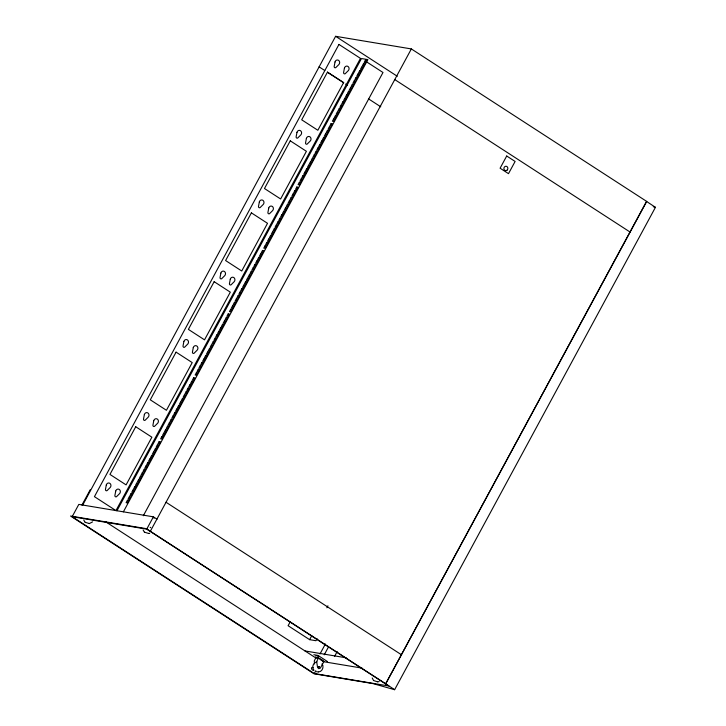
<?xml version="1.0" encoding="UTF-8"?>
<svg xmlns="http://www.w3.org/2000/svg" width="726" height="726" viewBox="0 0 726 726"><rect width="100%" height="100%" fill="white"/><g stroke="black" fill="none" stroke-linecap="round" stroke-linejoin="round"><path stroke-width="1.09" d="M318.705 667.058L319.222 666.731M82.501 505.423L335.612 36.3L411.352 48.932L646.721 201.438L385.697 683.774L394.626 689.7L655.442 207.327L646.521 201.411L385.697 683.774L146.307 528.655L70.558 516.023L313.986 673.755L372.955 683.593L394.626 689.7M320.012 653.944L325.393 643.98M72.164 516.694L146.725 529.136L388.818 685.997L314.258 673.556L72.164 516.694L78.816 504.388L153.386 516.83L157.025 519.181M81.92 505.096L90.287 489.623M116.959 510.768L361.475 58.543L367.882 59.614L123.375 511.839M143.321 515.75L382.992 72.491L366.149 61.574M146.725 529.136L153.386 516.83M150.336 531.269L411.352 48.932M290.264 621.728L288.104 625.712L309.621 639.66L316.037 640.731L317.117 638.735M309.621 639.66L311.781 635.677M326.863 607.78L327.934 605.793M315.81 656.331L316.1 655.787M317.434 658.01L317.825 657.284L318.351 657.974M318.233 658.228L316.69 661.713L317.561 667.421L318.75 668.7L320.329 668.147L324.005 661.386L318.623 657.892L315.973 657.457L314.276 660.959L314.603 664M324.223 654.816L328.542 646.848M314.258 673.556L315.792 670.715M322.562 660.805L322.816 660.152M334.505 656.531L337.2 651.549M92.556 521.903L89.316 523.573M319.059 666.777L318.85 667.366M379.181 681.569L377.865 681.85M149.656 533.292L148.649 533.465M316.863 661.813C313.124 662.33 311.499 667.421 313.904 670.189M318.968 666.522L318.696 667.53M318.532 671.949C322.344 671.786 324.313 666.731 322.081 663.8M316.445 671.704L318.278 671.958M373.681 680.561L377.611 681.85M89.38 523.573L85.142 522.284M148.712 533.465L144.465 532.185M317.616 657.965L318.197 658.092M304.993 650.941L346.175 657.81M313.85 654.725L317.997 655.424L327.508 661.577M323.134 661.622L362.083 668.12M653.273 206.719L655.442 207.327M313.124 667.602C310.247 666.404 311.381 670.515 313.732 670.479M318.469 658.183L322.525 660.633M154.393 518.037L153.821 518.028M150.137 527.276L150.763 527.666M335.612 36.3L397.294 76.275M394.772 79.588L630.132 232.093M319.086 66.837L324.776 70.522M327.626 72.373L343.761 82.818M345.658 84.053L347.554 85.287M368.436 98.809L380.769 106.804M166.036 502.265L401.496 654.779M320.928 659.97L322.725 661.132M105.678 521.794L316.373 658.31M372.211 677.966L373.491 680.371M143.086 529.926L144.274 531.995M83.753 520.025L84.942 522.094M106.305 484.959L105.451 489.56A1.234 1.098 -80.5 0 0 107.076 490.613L110.207 487.491A2.659 2.36 -80.5 0 0 109.826 483.325A2.659 2.36 -80.5 0 0 106.305 484.959M115.724 491.066L114.862 495.658A1.234 1.098 -80.5 0 0 116.487 496.711L119.618 493.589A2.659 2.36 -80.5 0 0 119.236 489.424A2.659 2.36 -80.5 0 0 115.724 491.066M144.356 414.591L143.494 419.192A1.234 1.098 -80.5 0 0 145.127 420.245L148.249 417.114A2.659 2.36 -80.5 0 0 147.877 412.949A2.659 2.36 -80.5 0 0 144.356 414.591M153.767 420.69L152.914 425.291A1.234 1.098 -80.5 0 0 154.538 426.344L157.669 423.213A2.659 2.36 -80.5 0 0 157.288 419.047A2.659 2.36 -80.5 0 0 153.767 420.69M183.859 341.529L183.006 346.13A1.234 1.098 -80.5 0 0 184.631 347.182L187.762 344.051A2.659 2.36 -80.5 0 0 187.381 339.886A2.659 2.36 -80.5 0 0 183.859 341.529M193.27 347.627L192.417 352.228A1.234 1.098 -80.5 0 0 194.042 353.281L197.173 350.15A2.659 2.36 -80.5 0 0 196.791 345.984A2.659 2.36 -80.5 0 0 193.27 347.627M220.867 273.076L220.014 277.677A1.234 1.098 -80.5 0 0 221.639 278.73L224.77 275.608A2.659 2.36 -80.5 0 0 224.388 271.442A2.659 2.36 -80.5 0 0 220.867 273.076M230.287 279.183L229.425 283.775A1.234 1.098 -80.5 0 0 231.049 284.828L234.18 281.706A2.659 2.36 -80.5 0 0 233.799 277.541A2.659 2.36 -80.5 0 0 230.287 279.183M259.336 201.937L258.474 206.538A1.234 1.098 -80.5 0 0 260.108 207.591L263.229 204.469A2.659 2.36 -80.5 0 0 262.857 200.294A2.659 2.36 -80.5 0 0 259.336 201.937M268.747 208.044L267.894 212.636A1.234 1.098 -80.5 0 0 269.518 213.689L272.649 210.567A2.659 2.36 -80.5 0 0 272.268 206.402A2.659 2.36 -80.5 0 0 268.747 208.044M296.97 132.341L296.108 136.933A1.234 1.098 -80.5 0 0 297.742 137.985L300.863 134.864A2.659 2.36 -80.5 0 0 300.491 130.698A2.659 2.36 -80.5 0 0 296.97 132.341M306.381 138.439L305.528 143.04A1.234 1.098 -80.5 0 0 307.152 144.093L310.283 140.962A2.659 2.36 -80.5 0 0 309.902 136.797A2.659 2.36 -80.5 0 0 306.381 138.439M335.022 61.964L334.16 66.565A1.234 1.098 -80.5 0 0 335.784 67.618L338.915 64.496A2.659 2.36 -80.5 0 0 338.534 60.322A2.659 2.36 -80.5 0 0 335.022 61.964M344.433 68.062L343.579 72.664A1.234 1.098 -80.5 0 0 345.204 73.716L348.335 70.594A2.659 2.36 -80.5 0 0 347.954 66.429A2.659 2.36 -80.5 0 0 344.433 68.062M338.951 44.431L94.434 496.657L115.951 510.596L360.468 58.379L338.951 44.431M135.735 426.743L109.953 474.423L126.097 484.886L151.879 437.197L135.735 426.743M176.073 352.146L150.291 399.826L166.435 410.281L192.218 362.601L176.073 352.146M214.161 281.697L188.379 329.377L204.523 339.841L230.305 292.151L214.161 281.697M251.387 212.863L225.605 260.543L241.74 271.007L267.522 223.318L251.387 212.863M290.264 140.835L264.482 188.524L280.626 198.978L306.408 151.298L290.264 140.835M327.48 72.119L301.698 119.808L317.843 130.263L343.625 82.573L327.48 72.119M127.377 500.386L126.124 502.691L127.331 502.891L128.575 500.586L127.377 500.386M129.237 496.938L127.994 499.252L129.192 499.452L130.444 497.138L129.237 496.938M131.097 493.489L129.854 495.794L131.052 495.994L132.304 493.689L131.097 493.489M132.985 490.005L131.742 492.31L132.94 492.509L134.192 490.204L132.985 490.005M134.855 486.556L133.602 488.87L134.809 489.07L136.052 486.756L134.855 486.556M136.715 483.108L135.463 485.413L136.669 485.612L137.913 483.307L136.715 483.108M138.602 479.623L137.35 481.928L138.557 482.128L139.8 479.822L138.602 479.623M140.472 476.174L139.22 478.479L140.427 478.688L141.67 476.374L140.472 476.174M142.323 472.717L141.08 475.031L142.278 475.231L143.53 472.925L142.323 472.717M144.22 469.241L142.968 471.546L144.175 471.746L145.418 469.441L144.22 469.241M146.08 465.793L144.837 468.098L146.035 468.297L147.287 465.992L146.08 465.793M147.941 462.335L146.688 464.649L147.895 464.849L149.139 462.535L147.941 462.335M149.828 458.859L148.585 461.164L149.783 461.364L151.035 459.059L149.828 458.859M151.698 455.411L150.445 457.716L151.652 457.915L152.896 455.61L151.698 455.411M153.558 451.953L152.306 454.258L153.513 454.467L154.756 452.153L153.558 451.953M155.446 448.477L154.193 450.782L155.4 450.982L156.644 448.677L155.446 448.477M157.306 445.029L156.063 447.334L157.261 447.534L158.513 445.229L157.306 445.029M159.166 441.571L157.923 443.876L159.121 444.076L160.373 441.771L159.166 441.571M161.889 436.553L160.646 438.858L161.844 439.058L163.096 436.753L161.889 436.553M163.758 433.104L162.506 435.418L163.713 435.618L164.956 433.304L163.758 433.104M165.61 429.656L164.366 431.961L165.564 432.161L166.817 429.856L165.61 429.656M167.506 426.171L166.254 428.476L167.461 428.676L168.704 426.371L167.506 426.171M169.367 422.723L168.123 425.028L169.321 425.236L170.574 422.922L169.367 422.723M171.227 419.265L169.984 421.579L171.182 421.779L172.434 419.474L171.227 419.265M173.115 415.789L171.871 418.094L173.069 418.294L174.322 415.989L173.115 415.789M174.984 412.341L173.732 414.646L174.939 414.855L176.182 412.54L174.984 412.341M176.845 408.883L175.592 411.197L176.799 411.397L178.042 409.083L176.845 408.883M178.732 405.407L177.48 407.713L178.687 407.912L179.93 405.607L178.732 405.407M180.593 401.959L179.349 404.264L180.556 404.464L181.799 402.159L180.593 401.959M182.453 398.501L181.21 400.816L182.407 401.015L183.66 398.701L182.453 398.501M184.34 395.026L183.097 397.331L184.295 397.53L185.547 395.225L184.34 395.026M186.21 391.577L184.967 393.882L186.165 394.082L187.417 391.777L186.21 391.577M188.07 388.12L186.818 390.425L188.025 390.633L189.268 388.319L188.07 388.12M189.958 384.644L188.715 386.949L189.913 387.149L191.165 384.844L189.958 384.644M191.827 381.195L190.575 383.5L191.782 383.7L193.025 381.395L191.827 381.195M193.679 377.738L192.435 380.043L193.642 380.243L194.886 377.937L193.679 377.738M196.401 372.719L195.158 375.024L196.356 375.224L197.608 372.919L196.401 372.719M198.271 369.271L197.018 371.585L198.225 371.785L199.469 369.47L198.271 369.271M200.131 365.813L198.879 368.127L200.086 368.327L201.329 366.022L200.131 365.813M202.019 362.338L200.766 364.643L201.973 364.842L203.216 362.537L202.019 362.338M203.888 358.889L202.636 361.194L203.843 361.403L205.086 359.089L203.888 358.889M205.739 355.431L204.496 357.746L205.694 357.945L206.946 355.64L205.739 355.431M207.636 351.956L206.384 354.261L207.591 354.46L208.834 352.155L207.636 351.956M209.496 348.507L208.253 350.812L209.451 351.012L210.703 348.707L209.496 348.507M211.357 345.05L210.104 347.364L211.311 347.563L212.555 345.249L211.357 345.05M213.244 341.574L212.001 343.879L213.199 344.079L214.451 341.774L213.244 341.574M215.114 338.125L213.861 340.43L215.068 340.63L216.312 338.325L215.114 338.125M216.974 334.668L215.722 336.973L216.929 337.182L218.172 334.868L216.974 334.668M218.862 331.192L217.609 333.497L218.816 333.697L220.06 331.392L218.862 331.192M220.722 327.744L219.479 330.049L220.677 330.248L221.929 327.943L220.722 327.744M222.583 324.286L221.339 326.591L222.537 326.791L223.789 324.486L222.583 324.286M224.47 320.81L223.227 323.115L224.425 323.315L225.677 321.01L224.47 320.81M226.34 317.362L225.096 319.667L226.294 319.867L227.547 317.561L226.34 317.362M228.2 313.904L226.948 316.209L228.155 316.409L229.398 314.104L228.2 313.904M230.714 309.267L229.461 311.581L230.668 311.781L231.912 309.467L230.714 309.267M232.574 305.827L231.331 308.133L232.529 308.332L233.781 306.027L232.574 305.827M234.434 302.37L233.191 304.675L234.389 304.875L235.641 302.57L234.434 302.37M236.322 298.885L235.079 301.19L236.277 301.399L237.529 299.085L236.322 298.885M238.192 295.446L236.939 297.751L238.146 297.95L239.389 295.645L238.192 295.446M240.052 291.988L238.8 294.293L240.007 294.493L241.25 292.188L240.052 291.988M241.94 288.503L240.687 290.808L241.894 291.008L243.137 288.703L241.94 288.503M243.809 285.055L242.557 287.369L243.764 287.569L245.007 285.264L243.809 285.055M245.66 281.606L244.417 283.911L245.615 284.111L246.867 281.806L245.66 281.606M247.557 278.122L246.305 280.427L247.512 280.626L248.755 278.321L247.557 278.122M249.417 274.673L248.174 276.987L249.372 277.187L250.624 274.873L249.417 274.673M251.278 271.225L250.025 273.53L251.232 273.729L252.476 271.424L251.278 271.225M253.165 267.74L251.922 270.045L253.12 270.244L254.372 267.939L253.165 267.74M255.035 264.291L253.782 266.596L254.989 266.805L256.233 264.491L255.035 264.291M256.895 260.834L255.643 263.148L256.85 263.347L258.093 261.042L256.895 260.834M258.783 257.358L257.53 259.663L258.737 259.863L259.981 257.558L258.783 257.358M260.643 253.909L259.4 256.214L260.598 256.414L261.85 254.109L260.643 253.909M262.503 250.452L261.26 252.766L262.458 252.966L263.71 250.651L262.503 250.452M265.017 245.824L263.774 248.129L264.972 248.328L266.224 246.023L265.017 245.824M266.887 242.375L265.634 244.68L266.841 244.88L268.085 242.575L266.887 242.375M268.738 238.918L267.495 241.223L268.702 241.422L269.945 239.117L268.738 238.918M270.635 235.442L269.382 237.747L270.589 237.946L271.833 235.641L270.635 235.442M272.495 231.993L271.252 234.298L272.45 234.498L273.702 232.193L272.495 231.993M274.355 228.536L273.112 230.841L274.31 231.04L275.562 228.735L274.355 228.536M276.243 225.051L275 227.365L276.198 227.565L277.45 225.26L276.243 225.051M278.112 221.611L276.86 223.917L278.067 224.116L279.31 221.811L278.112 221.611M279.973 218.154L278.72 220.459L279.927 220.659L281.171 218.354L279.973 218.154M281.86 214.669L280.608 216.983L281.815 217.183L283.058 214.869L281.86 214.669M283.73 211.23L282.478 213.535L283.685 213.734L284.928 211.429L283.73 211.23M285.581 207.772L284.338 210.077L285.536 210.277L286.788 207.972L285.581 207.772M287.478 204.287L286.225 206.601L287.432 206.801L288.676 204.487L287.478 204.287M289.338 200.848L288.095 203.153L289.293 203.353L290.545 201.048L289.338 200.848M291.199 197.39L289.946 199.695L291.153 199.895L292.397 197.59L291.199 197.39M293.086 193.906L291.843 196.211L293.041 196.419L294.293 194.105L293.086 193.906M294.956 190.457L293.703 192.771L294.91 192.971L296.154 190.666L294.956 190.457M296.816 187.009L295.564 189.314L296.771 189.513L298.014 187.208L296.816 187.009M299.33 182.371L298.077 184.676L299.284 184.876L300.528 182.571L299.33 182.371M301.19 178.923L299.947 181.237L301.145 181.436L302.397 179.122L301.19 178.923M303.051 175.465L301.807 177.779L303.005 177.979L304.258 175.674L303.051 175.465M304.938 171.989L303.695 174.294L304.893 174.494L306.145 172.189L304.938 171.989M306.808 168.541L305.555 170.846L306.762 171.055L308.005 168.741L306.808 168.541M308.668 165.083L307.416 167.397L308.623 167.597L309.866 165.283L308.668 165.083M310.556 161.608L309.303 163.913L310.51 164.112L311.753 161.807L310.556 161.608M312.416 158.159L311.173 160.464L312.38 160.664L313.623 158.359L312.416 158.159M314.276 154.702L313.033 157.016L314.231 157.215L315.483 154.901L314.276 154.702M316.164 151.226L314.921 153.531L316.119 153.731L317.371 151.425L316.164 151.226M318.033 147.777L316.79 150.082L317.988 150.282L319.24 147.977L318.033 147.777M319.894 144.32L318.641 146.625L319.848 146.834L321.092 144.519L319.894 144.32M321.781 140.844L320.538 143.149L321.736 143.349L322.988 141.044L321.781 140.844M323.651 137.395L322.398 139.701L323.605 139.9L324.849 137.595L323.651 137.395M325.502 133.938L324.259 136.243L325.466 136.443L326.709 134.138L325.502 133.938M327.399 130.462L326.146 132.767L327.353 132.967L328.597 130.662L327.399 130.462M329.259 127.014L328.016 129.319L329.214 129.518L330.466 127.213L329.259 127.014M331.12 123.556L329.876 125.861L331.074 126.061L332.326 123.756L331.12 123.556M333.633 118.919L332.39 121.233L333.588 121.433L334.84 119.118L333.633 118.919M335.503 115.479L334.25 117.784L335.457 117.984L336.701 115.679L335.503 115.479M337.354 112.022L336.111 114.327L337.309 114.526L338.561 112.221L337.354 112.022M339.251 108.537L337.998 110.842L339.205 111.051L340.449 108.737L339.251 108.537M341.111 105.088L339.868 107.403L341.066 107.602L342.318 105.297L341.111 105.088M342.971 101.64L341.728 103.945L342.926 104.145L344.178 101.84L342.971 101.64M344.859 98.155L343.616 100.46L344.814 100.66L346.066 98.355L344.859 98.155M346.729 94.707L345.476 97.021L346.683 97.22L347.926 94.915L346.729 94.707M348.589 91.258L347.337 93.563L348.544 93.763L349.787 91.458L348.589 91.258M350.476 87.773L349.224 90.078L350.431 90.278L351.674 87.973L350.476 87.773M352.337 84.325L351.094 86.639L352.301 86.839L353.544 84.525L352.337 84.325M354.197 80.876L352.954 83.181L354.152 83.381L355.404 81.076L354.197 80.876M356.085 77.392L354.842 79.697L356.039 79.896L357.292 77.591L356.085 77.392M357.954 73.943L356.711 76.248L357.909 76.457L359.161 74.143L357.954 73.943M359.815 70.486L358.562 72.8L359.769 72.999L361.013 70.694L359.815 70.486M361.702 67.01L360.459 69.315L361.657 69.514L362.909 67.209L361.702 67.01M363.572 63.561L362.319 65.866L363.526 66.066L364.77 63.761L363.572 63.561M365.423 60.104L364.18 62.418L365.387 62.617L366.63 60.303L365.423 60.104M506.703 155.999L500.096 168.214L508.499 173.659L515.115 161.444L506.703 155.999M317.77 655.678C317.607 657.212 320.347 656.667 317.77 655.705M507.229 170.002A2.214 1.969 -80.5 0 0 506.439 166.318A2.214 1.969 -80.5 0 0 503.953 169.04A2.214 1.969 -80.5 0 0 507.229 170.002"/></g></svg>
